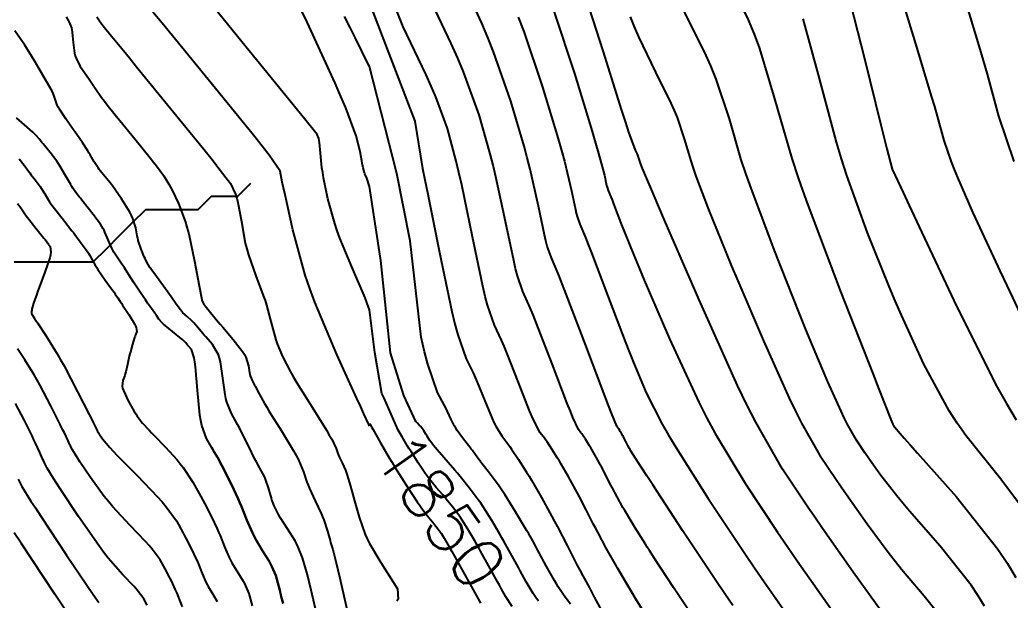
# Model space of a CAD drawing. Header units: metres. Extents: x 837475 to 838479, y 1189012 to 1191015.
# Drawn here: x 837973.4 to 838048.8, y 1189286.6 to 1189330.8 of the extents above; entities that cross this region are included whole.
import ezdxf

# ---------------------------------------------------------------- set-up
doc = ezdxf.new("R2010")
doc.units = ezdxf.units.M
doc.header["$LTSCALE"] = 0.3
for name, color, linetype in [('COTAS 10', 1, 'Continuous'), ('COTAS INT', 252, 'Continuous'), ('DRENAJE', 5, 'Continuous')]:
    doc.layers.add(name, color=color, linetype=linetype)
doc.styles.get("Standard").update_dxf_attribs({"font": 'simplex.shx'})

msp = doc.modelspace()

# ---------------------------------------------------------------- linework, layer by layer
at = {"layer": 'COTAS 10'}
for points in [[(838021.266, 1189285.112), (838020.284, 1189286.716), (838019.285, 1189288.388), (838019.034, 1189288.817), (838018.882, 1189289.084), (838018.796, 1189289.231), (838018.028, 1189290.604), (838017.371, 1189291.827), (838017.203, 1189292.147), (838017.039, 1189292.458), (838016.497, 1189293.514), (838015.978, 1189294.518), (838015.83, 1189294.797), (838015.68, 1189295.075), (838015.123, 1189296.084), (838014.588, 1189297.014), (838014.452, 1189297.243), (838014.321, 1189297.46), (838013.892, 1189298.141), (838013.514, 1189298.699), (838013.415, 1189298.839), (838013.319, 1189298.972), (838012.992, 1189299.401), (838012.55, 1189300.224), (838012.381, 1189300.606), (838012.191, 1189301.055), (838011.337, 1189303.232), (838010.458, 1189305.49), (838010.252, 1189305.99), (838010.063, 1189306.435), (838009.516, 1189307.591), (838008.992, 1189309.109), (838008.818, 1189309.782), (838008.63, 1189310.565), (838007.845, 1189314.307), (838007.024, 1189318.287), (838006.813, 1189319.219), (838006.61, 1189320.079), (838005.938, 1189322.571), (838005.042, 1189324.983), (838004.698, 1189325.793), (838004.312, 1189326.664), (838002.571, 1189330.319), (838000, 1189336.702)], [(838038.98, 1189285.795), (838036.822, 1189288.772), (838034.48, 1189292.093), (838033.884, 1189292.956), (838033.31, 1189293.793), (838031.423, 1189296.61), (838029.393, 1189300.204), (838028.728, 1189301.531), (838028.019, 1189303.003), (838025.085, 1189309.516), (838022.464, 1189315.583), (838021.95, 1189316.773), (838021.53, 1189317.751), (838020.779, 1189319.516), (838020.65, 1189319.857), (838020.622, 1189319.938), (838020.597, 1189320.014), (838020.532, 1189320.237), (838020.459, 1189320.455), (838020.43, 1189320.527), (838020.396, 1189320.604), (838020.237, 1189320.922), (838019.75, 1189322.294), (838019.508, 1189323.035), (838019.22, 1189323.932), (838017.795, 1189328.48), (838016.239, 1189333.296)], [(838036.319, 1189333.189), (838037.685, 1189327.894), (838038.912, 1189322.841), (838039.16, 1189321.84), (838039.369, 1189321.013), (838039.791, 1189319.467), (838040.608, 1189317.68), (838041.065, 1189316.701), (838041.622, 1189315.512), (838044.469, 1189309.467), (838047.682, 1189303.055), (838048.47, 1189301.634), (838049.215, 1189300.367)], [(838000, 1189299.902), (837999.985, 1189299.956), (837999.983, 1189299.963), (837999.982, 1189299.964), (837999.982, 1189299.966), (837999.979, 1189299.971), (837999.977, 1189299.976), (837999.977, 1189299.977), (837999.976, 1189299.978), (837999.975, 1189299.982), (837999.972, 1189299.989), (837999.97, 1189299.992), (837999.968, 1189299.996), (837999.957, 1189300.013), (837999.574, 1189300.845), (837999.337, 1189301.362), (837999.044, 1189302.003), (837997.513, 1189305.355), (837995.843, 1189309.343), (837995.462, 1189310.385), (837995.116, 1189311.4), (837994.161, 1189314.842), (837993.575, 1189317.517), (837993.462, 1189318.049), (837993.37, 1189318.489), (837993.216, 1189319.325), (837992.365, 1189320.545), (837991.833, 1189321.228), (837991.173, 1189322.06), (837987.722, 1189326.311), (837984.22, 1189330.579), (837983.529, 1189331.422)], [(837973.353, 1189320.259), (837973.723, 1189319.779), (837974.057, 1189319.311), (837974.148, 1189319.188), (837974.239, 1189319.069), (837974.563, 1189318.663), (837974.87, 1189318.262), (837974.95, 1189318.146), (837975.028, 1189318.027), (837975.291, 1189317.58), (837975.573, 1189317.107), (837975.662, 1189316.973), (837975.756, 1189316.838), (837976.136, 1189316.336), (837976.523, 1189315.853), (837976.621, 1189315.729), (837976.716, 1189315.609), (837977.025, 1189315.214), (837977.358, 1189314.781), (837977.468, 1189314.638), (837977.585, 1189314.484), (837978.07, 1189313.845), (837978.521, 1189313.22), (837978.617, 1189313.077), (837978.7, 1189312.945), (837978.896, 1189312.575), (837979.118, 1189312.162), (837979.218, 1189312.003), (837979.335, 1189311.825), (837979.895, 1189311.024), (837980.45, 1189310.252), (837980.563, 1189310.092), (837980.66, 1189309.957), (837980.861, 1189309.663), (837981.041, 1189309.387), (837981.123, 1189309.262), (837981.219, 1189309.115), (837981.682, 1189308.413), (837982.114, 1189307.702), (837982.19, 1189307.551), (837982.247, 1189307.42), (837982.297, 1189307.111), (837982.203, 1189306.855), (837982.17, 1189306.757), (837982.134, 1189306.647), (837981.976, 1189306.152), (837981.809, 1189305.567), (837981.766, 1189305.4), (837981.726, 1189305.231), (837981.591, 1189304.606), (837981.46, 1189304.028), (837981.421, 1189303.89), (837981.38, 1189303.761), (837981.223, 1189303.375), (837981.184, 1189302.939), (837981.219, 1189302.779), (837981.273, 1189302.603), (837981.63, 1189301.823), (837982.094, 1189301.021), (837982.215, 1189300.83), (837982.333, 1189300.653), (837982.734, 1189300.124), (837983.231, 1189299.58), (837983.41, 1189299.393), (837983.606, 1189299.19), (837984.464, 1189298.324), (837985.376, 1189297.324), (837985.607, 1189297.036), (837985.828, 1189296.743), (837986.549, 1189295.645), (837987.169, 1189294.551), (837987.328, 1189294.261), (837987.48, 1189293.976), (837987.982, 1189292.994), (837988.416, 1189292.069), (837988.526, 1189291.821), (837988.632, 1189291.575), (837988.977, 1189290.715), (837989.324, 1189289.904), (837989.43, 1189289.689), (837989.541, 1189289.479), (837989.981, 1189288.753), (837990.394, 1189288.084), (837990.488, 1189287.909), (837990.574, 1189287.739), (837990.813, 1189287.16), (837991.073, 1189286.223)], [(838000, 1189300.096), (838000.018, 1189300.068), (838000.036, 1189300.042), (838000.04, 1189300.036), (838000.045, 1189300.03), (838000.06, 1189300.014), (838000.189, 1189299.794), (838000.265, 1189299.66), (838000.359, 1189299.494), (838000.844, 1189298.633), (838001.513, 1189297.483), (838001.722, 1189297.136), (838001.943, 1189296.777), (838002.826, 1189295.375), (838003.645, 1189294.123), (838003.825, 1189293.858), (838003.984, 1189293.628), (838004.388, 1189293.094), (838004.656, 1189292.787), (838004.802, 1189292.613), (838005.061, 1189292.292), (838005.314, 1189291.952), (838005.383, 1189291.853), (838005.451, 1189291.752), (838005.694, 1189291.369), (838006.099, 1189290.663), (838006.27, 1189290.358), (838006.466, 1189290.005), (838006.878, 1189289.261), (838007.388, 1189288.338), (838008.269, 1189286.736), (838008.44, 1189286.425)], [(837978.559, 1189283.345), (837976.047, 1189287.112), (837973.487, 1189290.985), (837972.968, 1189291.781)], [(838018.882, 1189289.084), (838019.034, 1189288.817), (838019.285, 1189288.388), (838020.284, 1189286.716), (838021.266, 1189285.112)]]:
    msp.add_lwpolyline(points, dxfattribs=at)
at = {"layer": 'COTAS INT'}
for points in [[(838012.855, 1189286.568), (838012.654, 1189286.861), (838012.468, 1189287.142), (838011.925, 1189288.053), (838011.475, 1189288.892), (838011.348, 1189289.127), (838011.219, 1189289.363), (838010.747, 1189290.227), (838010.234, 1189291.139), (838010.081, 1189291.405), (838009.922, 1189291.678), (838009.308, 1189292.712), (838008.653, 1189293.748), (838008.468, 1189294.021), (838008.282, 1189294.289), (838007.598, 1189295.206), (838006.898, 1189296.074), (838006.702, 1189296.31), (838006.504, 1189296.544), (838005.152, 1189298.096), (838005.014, 1189298.261), (838004.892, 1189298.412), (838004.583, 1189298.831), (838004.391, 1189299.135), (838004.343, 1189299.213), (838004.297, 1189299.289), (838004.152, 1189299.539), (838003.905, 1189299.86), (838003.796, 1189299.98), (838003.669, 1189300.114), (838003.52, 1189300.261), (838002.613, 1189302.238), (838001.592, 1189305.482), (838000.871, 1189312.511), (838000, 1189318.161), (837999.797, 1189318.785), (837999.658, 1189319.118), (837999.626, 1189319.205), (837999.597, 1189319.289), (837999.518, 1189319.574), (837999.468, 1189319.821), (837999.458, 1189319.882), (837999.449, 1189319.938), (837999.43, 1189320.115), (837999.355, 1189320.498), (837999.311, 1189320.684), (837999.257, 1189320.906), (837998.979, 1189322), (837998.198, 1189324.133), (837997.827, 1189325.011), (837997.389, 1189326.013), (837995.25, 1189330.668), (837993.03, 1189335.198)], [(838027.652, 1189286.232), (838027.045, 1189287.126), (838026.405, 1189288.075), (838023.831, 1189291.961), (838021.558, 1189295.434), (838021.109, 1189296.123), (838020.738, 1189296.692), (838020.048, 1189297.763), (838019.88, 1189298.044), (838019.837, 1189298.117), (838019.797, 1189298.186), (838019.668, 1189298.418), (838019.557, 1189298.624), (838019.529, 1189298.678), (838019.501, 1189298.73), (838019.41, 1189298.908), (838019.323, 1189299.077), (838019.273, 1189299.171), (838019.179, 1189299.341), (838019.089, 1189299.497), (838019.066, 1189299.536), (838019.044, 1189299.572), (838018.971, 1189299.687), (838018.908, 1189299.781), (838018.891, 1189299.804), (838018.875, 1189299.827), (838018.82, 1189299.899), (838018.427, 1189300.882), (838018.197, 1189301.478), (838017.916, 1189302.215), (838016.463, 1189306.048), (838014.971, 1189309.96), (838014.663, 1189310.747), (838014.403, 1189311.405), (838013.844, 1189312.714), (838013.536, 1189313.605), (838013.434, 1189314), (838013.324, 1189314.46), (838012.863, 1189316.657), (838012.231, 1189319.477), (838012.012, 1189320.329), (838011.776, 1189321.213), (838010.766, 1189324.66), (838009.449, 1189328.414), (838009.019, 1189329.491), (838008.561, 1189330.583), (838006.67, 1189334.66)], [(838026.918, 1189334.832), (838028.825, 1189330.836), (838029.267, 1189329.747), (838029.672, 1189328.667), (838030.824, 1189324.832), (838032.148, 1189320.277), (838032.661, 1189318.743), (838033.238, 1189317.091), (838035.852, 1189310.141), (838038.297, 1189303.909), (838038.767, 1189302.711), (838039.148, 1189301.741), (838039.78, 1189300.141), (838039.823, 1189300.044), (838039.833, 1189300.023), (838039.843, 1189300.003), (838039.873, 1189299.95), (838039.901, 1189299.908), (838039.91, 1189299.896), (838039.918, 1189299.883), (838039.953, 1189299.834), (838040.695, 1189298.99), (838041.15, 1189298.476), (838041.714, 1189297.84), (838044.649, 1189294.533), (838047.829, 1189290.523), (838048.546, 1189289.444), (838049.192, 1189288.38)], [(838010.857, 1189286.152), (838010.372, 1189286.894), (838010.027, 1189287.532), (838009.894, 1189287.776), (838009.744, 1189288.05), (838009.067, 1189289.283), (838008.462, 1189290.372), (838008.35, 1189290.572), (838008.175, 1189290.882), (838008.01, 1189291.17), (838007.501, 1189292.041), (838007.052, 1189292.75), (838006.925, 1189292.937), (838006.798, 1189293.12), (838006.329, 1189293.749), (838005.85, 1189294.343), (838005.715, 1189294.505), (838005.58, 1189294.666), (838005.084, 1189295.234), (838004.568, 1189295.862), (838004.419, 1189296.06), (838004.269, 1189296.267), (838003.704, 1189297.103), (838003.167, 1189297.956), (838003.033, 1189298.175), (838002.905, 1189298.386), (838002.498, 1189299.086), (838002.185, 1189299.591), (838001.112, 1189302.02), (838000.952, 1189302.383), (838000.411, 1189305.507), (838000, 1189308.76), (837999.925, 1189308.97), (837999.666, 1189309.661), (837998.67, 1189312.037), (837997.756, 1189314.218), (837997.548, 1189314.786), (837997.359, 1189315.339), (837996.84, 1189317.208), (837996.512, 1189318.819), (837996.445, 1189319.209), (837996.388, 1189319.574), (837996.264, 1189320.694), (837996.193, 1189321.497), (837996.169, 1189321.663), (837996.143, 1189321.805), (837996.031, 1189322.116), (837995.074, 1189323.289), (837990.289, 1189329.165), (837986.79, 1189333.511)], [(838024.7, 1189285.249), (838023.131, 1189287.617), (838021.645, 1189289.9), (838021.308, 1189290.425), (838021.148, 1189290.676), (838021.002, 1189290.902), (838020.166, 1189292.239), (838019.582, 1189293.216), (838019.436, 1189293.467), (838019.296, 1189293.709), (838018.848, 1189294.511), (838018.464, 1189295.225), (838018.366, 1189295.412), (838018.27, 1189295.594), (838017.953, 1189296.211), (838017.65, 1189296.797), (838017.564, 1189296.96), (838017.476, 1189297.123), (838017.151, 1189297.712), (838016.838, 1189298.256), (838016.759, 1189298.389), (838016.682, 1189298.516), (838016.432, 1189298.914), (838016.211, 1189299.24), (838016.153, 1189299.322), (838016.097, 1189299.4), (838015.906, 1189299.65), (838015.488, 1189300.553), (838015.289, 1189301.042), (838015.053, 1189301.635), (838013.9, 1189304.64), (838012.714, 1189307.725), (838012.458, 1189308.368), (838012.233, 1189308.92), (838011.68, 1189310.153), (838011.264, 1189311.357), (838011.126, 1189311.891), (838010.977, 1189312.512), (838010.354, 1189315.482), (838009.627, 1189318.882), (838009.413, 1189319.774), (838009.193, 1189320.646), (838008.352, 1189323.615), (838007.16, 1189326.872), (838006.719, 1189327.923), (838006.229, 1189329.04), (838004.061, 1189333.615)], [(838049.055, 1189320.041), (838047.906, 1189323.5), (838047.03, 1189326.701), (838046.729, 1189327.75), (838046.403, 1189328.869), (838045.011, 1189333.5)], [(838046.799, 1189286.197), (838046.32, 1189286.985), (838045.79, 1189287.783), (838043.438, 1189290.748), (838041.106, 1189293.421), (838040.587, 1189294.034), (838040.124, 1189294.592), (838038.909, 1189296.147), (838038.106, 1189297.287), (838037.901, 1189297.582), (838037.704, 1189297.87), (838037.057, 1189298.837), (838036.36, 1189300.07), (838036.132, 1189300.526), (838035.888, 1189301.03), (838034.882, 1189303.266), (838033.587, 1189306.355), (838033.162, 1189307.398), (838032.708, 1189308.523), (838030.827, 1189313.266), (838029.042, 1189318.013), (838028.648, 1189319.141), (838028.298, 1189320.189), (838027.393, 1189323.3), (838026.388, 1189326.332), (838025.973, 1189327.329), (838025.5, 1189328.395), (838023.3, 1189332.815)], [(838000, 1189332.111), (838003.456, 1189323.133), (838004.027, 1189319.512), (838004.214, 1189318.664), (838004.42, 1189317.692), (838005.336, 1189313.132), (838006.283, 1189308.618), (838006.51, 1189307.673), (838006.721, 1189306.861), (838007.352, 1189305.03), (838007.893, 1189303.951), (838008.046, 1189303.612), (838008.201, 1189303.255), (838008.774, 1189301.824), (838009.329, 1189300.475), (838009.472, 1189300.17), (838009.611, 1189299.896), (838010.078, 1189299.152), (838010.54, 1189298.545), (838010.677, 1189298.356), (838010.817, 1189298.158), (838011.352, 1189297.367), (838011.96, 1189296.404), (838012.145, 1189296.097), (838012.338, 1189295.773), (838013.095, 1189294.456), (838013.884, 1189293.028), (838014.096, 1189292.633), (838014.306, 1189292.239), (838015.04, 1189290.817), (838015.794, 1189289.349), (838016.016, 1189288.925), (838016.243, 1189288.493), (838016.736, 1189287.576), (838017.113, 1189286.872), (838017.667, 1189285.854)], [(838040.522, 1189332.443), (838041.648, 1189328.684), (838042.752, 1189325.038), (838042.991, 1189324.231), (838043.201, 1189323.512), (838043.723, 1189321.648), (838044.264, 1189320.019), (838044.487, 1189319.449), (838044.742, 1189318.826), (838045.927, 1189316.147), (838047.492, 1189312.778), (838047.986, 1189311.721), (838048.507, 1189310.61), (838050.607, 1189306.147)], [(838015.293, 1189286.329), (838014.822, 1189286.988), (838014.37, 1189287.649), (838014.228, 1189287.88), (838014.079, 1189288.131), (838013.478, 1189289.211), (838012.923, 1189290.251), (838012.802, 1189290.477), (838012.695, 1189290.677), (838012.426, 1189291.172), (838012.118, 1189291.706), (838011.986, 1189291.929), (838011.834, 1189292.186), (838011.115, 1189293.384), (838010.296, 1189294.691), (838010.08, 1189295.017), (838009.868, 1189295.326), (838009.144, 1189296.311), (838008.558, 1189297.063), (838008.434, 1189297.225), (838008.326, 1189297.367), (838008.074, 1189297.717), (838007.846, 1189298.033), (838007.754, 1189298.154), (838007.649, 1189298.29), (838007.164, 1189298.903), (838006.673, 1189299.567), (838006.564, 1189299.735), (838006.466, 1189299.895), (838006.211, 1189300.416), (838005.945, 1189301.021), (838005.84, 1189301.233), (838005.723, 1189301.466), (838005.188, 1189302.469), (838004.449, 1189304.613), (838004.202, 1189305.564), (838003.937, 1189306.67), (838003.095, 1189314.003), (838002.085, 1189319.142), (838000, 1189327.28), (837999.933, 1189327.426), (837998.908, 1189329.499), (837998.522, 1189330.255), (837998.091, 1189331.09)], [(838014.028, 1189331.5), (838015.594, 1189326.75), (838016.941, 1189322.347), (838017.212, 1189321.439), (838017.437, 1189320.668), (838017.88, 1189319.007), (838018.017, 1189318.354), (838018.05, 1189318.218), (838018.08, 1189318.1), (838018.172, 1189317.836), (838018.366, 1189317.372), (838018.461, 1189317.129), (838018.575, 1189316.836), (838019.135, 1189315.366), (838020.113, 1189312.92), (838020.491, 1189312.013), (838020.914, 1189311.005), (838022.828, 1189306.537), (838025.062, 1189301.729), (838025.687, 1189300.508), (838026.315, 1189299.335), (838028.607, 1189295.497), (838031.066, 1189291.82), (838031.799, 1189290.749), (838032.555, 1189289.654), (838035.474, 1189285.511)], [(837976.915, 1189331.072), (837977.156, 1189330.667), (837977.317, 1189330.236), (837977.351, 1189330.076), (837977.382, 1189329.9), (837977.455, 1189329.119), (837977.562, 1189328.301), (837977.613, 1189328.101), (837977.674, 1189327.913), (837977.97, 1189327.331), (837978.367, 1189326.765), (837978.49, 1189326.586), (837978.619, 1189326.399), (837979.133, 1189325.644), (837979.62, 1189324.937), (837979.732, 1189324.779), (837979.833, 1189324.638), (837980.115, 1189324.267), (837980.557, 1189323.725), (837980.76, 1189323.477), (837980.997, 1189323.187), (837982.142, 1189321.783), (837983.316, 1189320.328), (837983.57, 1189320.006), (837983.795, 1189319.718), (837984.352, 1189318.969), (837984.744, 1189318.329), (837984.863, 1189318.11), (837984.988, 1189317.873), (837985.477, 1189316.865), (837985.982, 1189315.504), (837986.116, 1189315.044), (837986.247, 1189314.548), (837986.699, 1189312.456), (837987.05, 1189310.573), (837987.118, 1189310.209), (837987.173, 1189309.913), (837987.265, 1189309.411), (837987.367, 1189309.245), (837987.428, 1189309.161), (837987.503, 1189309.06), (837987.895, 1189308.559), (837988.457, 1189307.874), (837988.639, 1189307.656), (837988.834, 1189307.427), (837989.634, 1189306.5), (837990.346, 1189305.581), (837990.485, 1189305.356), (837990.599, 1189305.145), (837990.799, 1189304.49), (837990.863, 1189303.971), (837990.891, 1189303.845), (837990.923, 1189303.727), (837991.073, 1189303.365), (837991.263, 1189303.02), (837991.32, 1189302.912), (837991.378, 1189302.799), (837991.603, 1189302.347), (837992.008, 1189301.621), (837992.18, 1189301.335), (837992.378, 1189301.012), (837993.307, 1189299.538), (837994.23, 1189298.017), (837994.424, 1189297.664), (837994.591, 1189297.34), (837994.97, 1189296.419), (837995.232, 1189295.638), (837995.326, 1189295.403), (837995.428, 1189295.16), (837995.874, 1189294.216), (837996.324, 1189293.256), (837996.429, 1189293.003), (837996.526, 1189292.755), (837996.804, 1189291.908), (837997.003, 1189291.199), (837997.049, 1189291.039), (837997.091, 1189290.895), (837997.212, 1189290.503), (837997.467, 1189289.494), (837997.594, 1189288.96), (837997.745, 1189288.315), (837998.495, 1189285.067)], [(837979.252, 1189331.066), (837979.413, 1189330.83), (837979.648, 1189330.508), (837979.736, 1189330.394), (837979.833, 1189330.27), (837980.263, 1189329.737), (837981.272, 1189328.502), (837981.734, 1189327.936), (837982.275, 1189327.273), (837984.889, 1189324.069), (837987.489, 1189320.861), (837988.022, 1189320.196), (837988.474, 1189319.627), (837989.431, 1189318.377), (837989.816, 1189317.556), (837989.909, 1189317.257), (837989.994, 1189316.928), (837990.252, 1189315.481), (837990.553, 1189313.845), (837990.666, 1189313.397), (837990.792, 1189312.951), (837991.354, 1189311.356), (837991.924, 1189309.857), (837992.055, 1189309.472), (837992.174, 1189309.1), (837992.507, 1189307.863), (837992.796, 1189306.753), (837992.888, 1189306.46), (837992.985, 1189306.174), (837993.379, 1189305.196), (837993.985, 1189304.035), (837994.215, 1189303.633), (837994.473, 1189303.197), (837995.633, 1189301.334), (837996.729, 1189299.583), (837996.947, 1189299.218), (837997.128, 1189298.904), (837997.472, 1189298.201), (837997.604, 1189297.808), (837997.651, 1189297.69), (837997.703, 1189297.568), (837997.927, 1189297.094), (837998.168, 1189296.558), (837998.23, 1189296.397), (837998.29, 1189296.231), (837998.49, 1189295.587), (837998.714, 1189294.772), (837998.79, 1189294.498), (837998.871, 1189294.204), (837999.214, 1189292.965), (837999.674, 1189291.649), (837999.829, 1189291.305), (837999.996, 1189290.97), (838000, 1189290.964), (838000.871, 1189289.502), (838002.132, 1189287.519), (838002.198, 1189286.719), (838002.085, 1189286.567)], [(838011.32, 1189331.058), (838011.739, 1189329.957), (838013.18, 1189325.705), (838014.359, 1189321.78), (838014.612, 1189320.884), (838014.834, 1189320.072), (838015.371, 1189317.832), (838015.67, 1189316.407), (838015.742, 1189316.109), (838015.808, 1189315.853), (838016.008, 1189315.275), (838016.432, 1189314.262), (838016.64, 1189313.732), (838016.888, 1189313.092), (838018.111, 1189309.881), (838019.462, 1189306.356), (838019.791, 1189305.518), (838020.101, 1189304.742), (838021.055, 1189302.439), (838022.284, 1189300.041), (838022.766, 1189299.205), (838023.31, 1189298.295), (838025.79, 1189294.383), (838028.577, 1189290.19), (838029.315, 1189289.101), (838030.038, 1189288.044), (838032.528, 1189284.487)], [(838019.842, 1189331.073), (838020.152, 1189330.301), (838020.477, 1189329.539), (838021.769, 1189326.868), (838022.948, 1189324.499), (838023.202, 1189323.928), (838023.424, 1189323.393), (838023.962, 1189321.769), (838024.447, 1189320.101), (838024.635, 1189319.54), (838024.846, 1189318.935), (838025.803, 1189316.391), (838027.119, 1189313.137), (838027.556, 1189312.086), (838028.025, 1189310.969), (838029.983, 1189306.391), (838031.954, 1189302.017), (838032.43, 1189301.028), (838032.877, 1189300.137), (838034.24, 1189297.723), (838035.507, 1189295.831), (838035.892, 1189295.269), (838036.293, 1189294.69), (838037.866, 1189292.459), (838039.552, 1189290.193), (838040.023, 1189289.592), (838040.497, 1189289.002), (838042.228, 1189286.964), (838043.751, 1189285.042)], [(838050.675, 1189292.353), (838048.042, 1189295.86), (838045.392, 1189299.176), (838044.739, 1189300.121), (838044.121, 1189301.077), (838042.183, 1189304.625), (838040.485, 1189308.362), (838040.019, 1189309.437), (838039.554, 1189310.53), (838037.892, 1189314.625), (838036.329, 1189318.986), (838035.928, 1189320.247), (838035.541, 1189321.531), (838034.255, 1189326.363), (838032.996, 1189330.928)], [(837996.259, 1189284.454), (837995.567, 1189287.408), (837995.413, 1189288.037), (837995.276, 1189288.584), (837994.917, 1189289.877), (837994.587, 1189290.676), (837994.469, 1189290.911), (837994.338, 1189291.152), (837993.768, 1189292.075), (837993.217, 1189292.93), (837993.099, 1189293.128), (837992.995, 1189293.31), (837992.744, 1189293.828), (837992.584, 1189294.287), (837992.537, 1189294.431), (837992.49, 1189294.582), (837992.312, 1189295.191), (837992.122, 1189295.786), (837992.066, 1189295.929), (837992.01, 1189296.063), (837991.797, 1189296.468), (837991.509, 1189296.972), (837991.405, 1189297.169), (837991.291, 1189297.391), (837990.79, 1189298.4), (837990.249, 1189299.487), (837990.108, 1189299.759), (837989.972, 1189300.019), (837989.515, 1189300.851), (837989.152, 1189301.722), (837989.075, 1189302.007), (837989.009, 1189302.31), (837988.855, 1189303.56), (837988.678, 1189304.786), (837988.598, 1189305.074), (837988.503, 1189305.34), (837988.046, 1189306.113), (837987.545, 1189306.694), (837987.422, 1189306.838), (837987.307, 1189306.976), (837986.949, 1189307.413), (837986.633, 1189307.778), (837986.545, 1189307.869), (837986.456, 1189307.957), (837986.132, 1189308.239), (837985.804, 1189308.54), (837985.712, 1189308.64), (837985.621, 1189308.747), (837985.29, 1189309.193), (837984.911, 1189309.743), (837984.788, 1189309.916), (837984.659, 1189310.098), (837984.129, 1189310.83), (837983.66, 1189311.472), (837983.568, 1189311.597), (837983.494, 1189311.699), (837983.365, 1189311.878), (837983.319, 1189311.949), (837983.298, 1189311.983), (837983.272, 1189312.022), (837983.149, 1189312.218), (837982.979, 1189312.539), (837982.924, 1189312.658), (837982.866, 1189312.791), (837982.631, 1189313.379), (837982.411, 1189314.038), (837982.363, 1189314.215), (837982.32, 1189314.389), (837982.211, 1189315.001), (837981.999, 1189315.705), (837981.891, 1189315.938), (837981.762, 1189316.187), (837981.12, 1189317.223), (837980.439, 1189318.196), (837980.286, 1189318.405), (837980.148, 1189318.588), (837979.775, 1189319.029), (837979.499, 1189319.348), (837979.421, 1189319.453), (837979.344, 1189319.566), (837979.06, 1189320.033), (837978.752, 1189320.565), (837978.658, 1189320.717), (837978.56, 1189320.872), (837978.179, 1189321.453), (837977.736, 1189322.1), (837977.599, 1189322.296), (837977.457, 1189322.501), (837976.892, 1189323.305), (837976.403, 1189324.041), (837976.309, 1189324.203), (837976.232, 1189324.347), (837976.104, 1189324.718), (837975.992, 1189325.093), (837975.927, 1189325.24), (837975.846, 1189325.405), (837975.428, 1189326.158), (837974.859, 1189327.114), (837974.683, 1189327.408), (837974.5, 1189327.714), (837973.77, 1189328.921), (837973.014, 1189329.998)], [(837993.426, 1189286.389), (837993.293, 1189286.932), (837993.175, 1189287.403), (837992.865, 1189288.519), (837992.581, 1189289.207), (837992.478, 1189289.41), (837992.366, 1189289.618), (837991.874, 1189290.414), (837991.352, 1189291.277), (837991.22, 1189291.528), (837991.093, 1189291.784), (837990.681, 1189292.749), (837990.27, 1189293.771), (837990.144, 1189294.063), (837990.013, 1189294.359), (837989.496, 1189295.46), (837989.002, 1189296.454), (837988.885, 1189296.682), (837988.776, 1189296.89), (837988.457, 1189297.473), (837988.166, 1189297.974), (837988.075, 1189298.131), (837987.981, 1189298.295), (837987.603, 1189298.951), (837987.25, 1189299.945), (837987.171, 1189300.322), (837987.1, 1189300.743), (837986.911, 1189302.63), (837986.758, 1189304.428), (837986.71, 1189304.793), (837986.66, 1189305.099), (837986.458, 1189305.726), (837986.259, 1189305.956), (837986.21, 1189306.014), (837986.164, 1189306.069), (837986.022, 1189306.243), (837985.793, 1189306.468), (837985.693, 1189306.555), (837985.576, 1189306.653), (837985.023, 1189307.096), (837984.462, 1189307.555), (837984.341, 1189307.663), (837984.235, 1189307.763), (837983.978, 1189308.054), (837983.794, 1189308.32), (837983.735, 1189308.404), (837983.672, 1189308.492), (837983.416, 1189308.846), (837983.122, 1189309.258), (837983.036, 1189309.382), (837982.947, 1189309.512), (837982.608, 1189310.017), (837982.253, 1189310.559), (837982.155, 1189310.712), (837982.056, 1189310.865), (837981.697, 1189311.427), (837981.348, 1189311.966), (837981.256, 1189312.105), (837981.165, 1189312.24), (837980.851, 1189312.688), (837980.556, 1189313.157), (837980.477, 1189313.304), (837980.398, 1189313.46), (837980.125, 1189314.085), (837979.874, 1189314.678), (837979.809, 1189314.813), (837979.746, 1189314.936), (837979.539, 1189315.273), (837979.277, 1189315.617), (837979.18, 1189315.743), (837979.072, 1189315.883), (837978.592, 1189316.502), (837978.115, 1189317.115), (837978.009, 1189317.251), (837977.913, 1189317.373), (837977.661, 1189317.692), (837977.435, 1189318.021), (837977.357, 1189318.149), (837977.272, 1189318.294), (837976.906, 1189318.949), (837976.473, 1189319.685), (837976.345, 1189319.88), (837976.213, 1189320.071), (837975.709, 1189320.729), (837975.26, 1189321.275), (837975.164, 1189321.395), (837975.079, 1189321.501), (837974.874, 1189321.773), (837974.625, 1189322.05), (837974.513, 1189322.16), (837974.382, 1189322.284), (837973.754, 1189322.849), (837973.145, 1189323.388)], [(837973.217, 1189316.863), (837973.416, 1189316.597), (837973.526, 1189316.454), (837973.582, 1189316.37), (837973.676, 1189316.21), (837973.874, 1189315.921), (837973.967, 1189315.797), (837974.077, 1189315.654), (837974.611, 1189314.979), (837975.132, 1189314.332), (837975.233, 1189314.206), (837975.316, 1189314.104), (837975.458, 1189313.927), (837975.509, 1189313.86), (837975.534, 1189313.826), (837975.564, 1189313.787), (837975.711, 1189313.592), (837975.758, 1189313.145), (837975.724, 1189312.947), (837975.67, 1189312.718), (837975.304, 1189311.62), (837974.87, 1189310.464), (837974.772, 1189310.197), (837974.684, 1189309.953), (837974.448, 1189309.264), (837974.317, 1189308.815), (837974.296, 1189308.722), (837974.281, 1189308.643), (837974.283, 1189308.471), (837974.319, 1189308.403), (837974.326, 1189308.389), (837974.332, 1189308.378), (837974.343, 1189308.358), (837974.346, 1189308.352), (837974.347, 1189308.351), (837974.348, 1189308.349), (837974.352, 1189308.344), (837974.513, 1189308.103), (837974.613, 1189307.954), (837974.737, 1189307.768), (837975.385, 1189306.798), (837976.244, 1189305.41), (837976.501, 1189304.961), (837976.767, 1189304.483), (837977.795, 1189302.524), (837978.673, 1189300.784), (837978.843, 1189300.444), (837978.983, 1189300.166), (837979.224, 1189299.677), (837979.26, 1189299.596), (837979.269, 1189299.576), (837979.278, 1189299.557), (837979.309, 1189299.496), (837979.383, 1189299.377), (837979.419, 1189299.321), (837979.462, 1189299.256), (837979.674, 1189298.936), (837980.234, 1189298.274), (837980.496, 1189297.993), (837980.806, 1189297.669), (837982.312, 1189296.145), (837983.873, 1189294.517), (837984.217, 1189294.128), (837984.522, 1189293.765), (837985.306, 1189292.676), (837985.809, 1189291.79), (837985.937, 1189291.555), (837986.061, 1189291.324), (837986.467, 1189290.529), (837986.819, 1189289.779), (837986.908, 1189289.578), (837986.994, 1189289.379), (837987.274, 1189288.682), (837987.555, 1189288.025), (837987.641, 1189287.851), (837987.731, 1189287.68), (837988.087, 1189287.092), (837988.421, 1189286.55)], [(837985.785, 1189286.146), (837985.57, 1189286.649), (837985.356, 1189287.182), (837985.291, 1189287.335), (837985.222, 1189287.489), (837984.953, 1189288.063), (837984.641, 1189288.672), (837984.547, 1189288.849), (837984.449, 1189289.029), (837984.064, 1189289.708), (837983.463, 1189290.541), (837983.229, 1189290.819), (837982.966, 1189291.117), (837981.771, 1189292.364), (837980.466, 1189293.758), (837980.134, 1189294.149), (837979.815, 1189294.542), (837978.767, 1189295.98), (837977.969, 1189297.188), (837977.807, 1189297.436), (837977.67, 1189297.647), (837977.391, 1189298.097), (837977.274, 1189298.326), (837977.24, 1189298.398), (837977.205, 1189298.474), (837977.07, 1189298.779), (837976.783, 1189299.388), (837976.652, 1189299.656), (837976.498, 1189299.966), (837975.756, 1189301.446), (837974.912, 1189303.054), (837974.694, 1189303.446), (837974.483, 1189303.815), (837973.778, 1189304.954), (837973.218, 1189305.788)], [(837983.088, 1189286.268), (837982.821, 1189286.739), (837982.404, 1189287.318), (837982.242, 1189287.511), (837982.059, 1189287.718), (837981.229, 1189288.583), (837980.127, 1189289.846), (837979.772, 1189290.304), (837979.396, 1189290.809), (837977.86, 1189293.024), (837976.475, 1189295.12), (837976.194, 1189295.551), (837975.957, 1189295.917), (837975.473, 1189296.697), (837975.27, 1189297.096), (837975.21, 1189297.221), (837975.149, 1189297.352), (837974.916, 1189297.881), (837974.584, 1189298.61), (837974.461, 1189298.867), (837974.324, 1189299.149), (837973.718, 1189300.367), (837973.058, 1189301.625)], [(837987.981, 1189298.295), (837988.075, 1189298.131), (837988.166, 1189297.974), (837988.457, 1189297.473), (837988.776, 1189296.89), (837988.885, 1189296.682), (837989.002, 1189296.454), (837989.496, 1189295.46), (837990.013, 1189294.359), (837990.144, 1189294.063), (837990.27, 1189293.771), (837990.681, 1189292.749), (837991.093, 1189291.784), (837991.22, 1189291.528), (837991.352, 1189291.277), (837991.874, 1189290.414), (837992.366, 1189289.618), (837992.478, 1189289.41), (837992.581, 1189289.207), (837992.865, 1189288.519), (837993.175, 1189287.403), (837993.293, 1189286.932), (837993.426, 1189286.389)], [(837973.266, 1189295.865), (837973.555, 1189295.297), (837974.244, 1189294.187), (837974.581, 1189293.666), (837974.981, 1189293.053), (837976.954, 1189290.068), (837978.978, 1189287.077), (837979.41, 1189286.46)]]:
    msp.add_lwpolyline(points, dxfattribs=at)
at = {"layer": 'DRENAJE'}
msp.add_polyline3d([(837990.94978, 1189318.38233, 0), (837989.95012, 1189317.38266, 0), (837988.95045, 1189317.38266, 0), (837987.95079, 1189317.38266, 0), (837986.95113, 1189316.383, 0), (837985.95147, 1189316.383, 0), (837984.9518, 1189316.383, 0), (837983.95214, 1189316.383, 0), (837982.95248, 1189316.383, 0), (837981.95281, 1189315.38334, 0), (837980.95315, 1189314.38368, 0), (837979.95349, 1189313.38401, 0), (837978.95383, 1189312.38435, 0), (837977.95416, 1189312.38435, 0), (837976.9545, 1189312.38435, 0), (837975.95484, 1189312.38435, 0), (837974.95517, 1189312.38435, 0), (837973.95551, 1189312.38435, 0), (837972.95585, 1189312.38435, 0)], dxfattribs=at)

# ---------------------------------------------------------------- texts
at = {"layer": 'COTAS 10', "insert": (838000.11, 1189297.694), "char_height": 3.799998, "attachment_point": 7, "rotation": 305.0572071}
msp.add_mtext('1850', dxfattribs=at)

doc.saveas('drawing.dxf')
